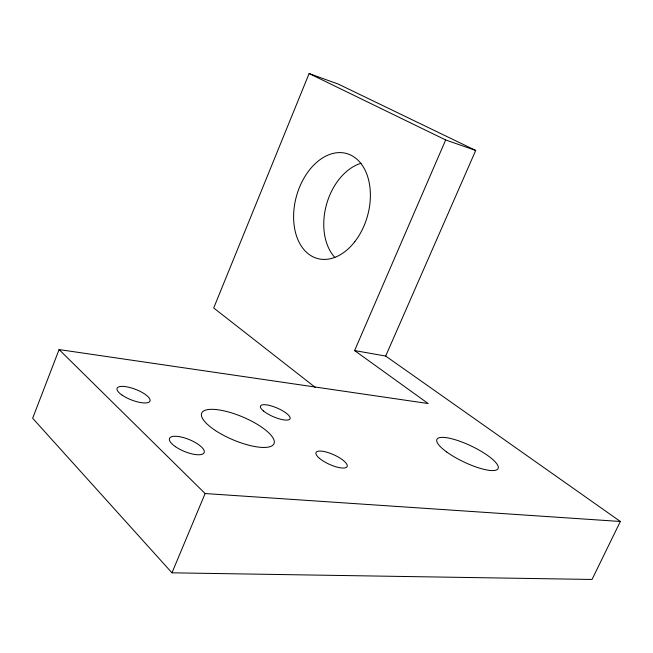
<?xml version="1.0" encoding="UTF-8"?>
<svg xmlns="http://www.w3.org/2000/svg" width="653" height="653" viewBox="0 0 653 653"><rect width="100%" height="100%" fill="white"/><g stroke="black" fill="none" stroke-linecap="round" stroke-linejoin="round"><path stroke-width="0.98" d="M354.603 350.571L428.164 403.546L59.088 349.575L32.65 418.255L171.976 572.82L592.026 579.456L620.35 521.478L385.686 356.056L354.603 350.571L445.673 139.962L475.71 150.451L385.686 356.056M475.71 150.451L338.523 84.196L309.114 73.544L213.702 307.971L315.375 387.466M171.976 572.82L205.115 493.546L59.088 349.575M205.115 493.546L620.35 521.478M309.114 73.544L445.673 139.962M334.883 257.519A53.326 37.033 -74.3 0 1 326.508 204.487A53.326 37.033 -74.3 0 1 361.085 163.283M175.388 446.644A18.7 6.408 22.3 0 0 203.997 452.904A18.7 6.408 22.3 0 0 181.142 437.012A18.7 6.408 22.3 0 0 175.388 446.644M122.127 395.147A17.655 5.681 21.2 0 0 149.651 401.595A17.655 5.681 21.2 0 0 128.78 387.245A17.655 5.681 21.2 0 0 122.127 395.147M319.66 458.488A17.051 5.257 24.3 0 0 346.376 467.393A17.051 5.257 24.3 0 0 328.704 452.782A17.051 5.257 24.3 0 0 319.66 458.488M263.526 410.998A16.096 4.734 23.3 0 0 289.091 419.659A16.096 4.734 23.3 0 0 273.232 406.541A16.096 4.734 23.3 0 0 263.526 410.998M215.539 430.605A39.221 12.407 22.9 0 0 273.982 443.681A39.221 12.407 22.9 0 0 224.069 410.876A39.221 12.407 22.9 0 0 215.539 430.605M446.676 451.966A33.891 8.783 25.5 0 0 497.619 469.221A33.891 8.783 25.5 0 0 458.243 440.702A33.891 8.783 25.5 0 0 446.676 451.966M354.767 241.724A54.477 36.862 -74.5 0 0 347.388 153.757A54.477 36.862 -74.5 0 0 293.842 222.551A54.477 36.862 -74.5 0 0 354.767 241.724"/></g></svg>
